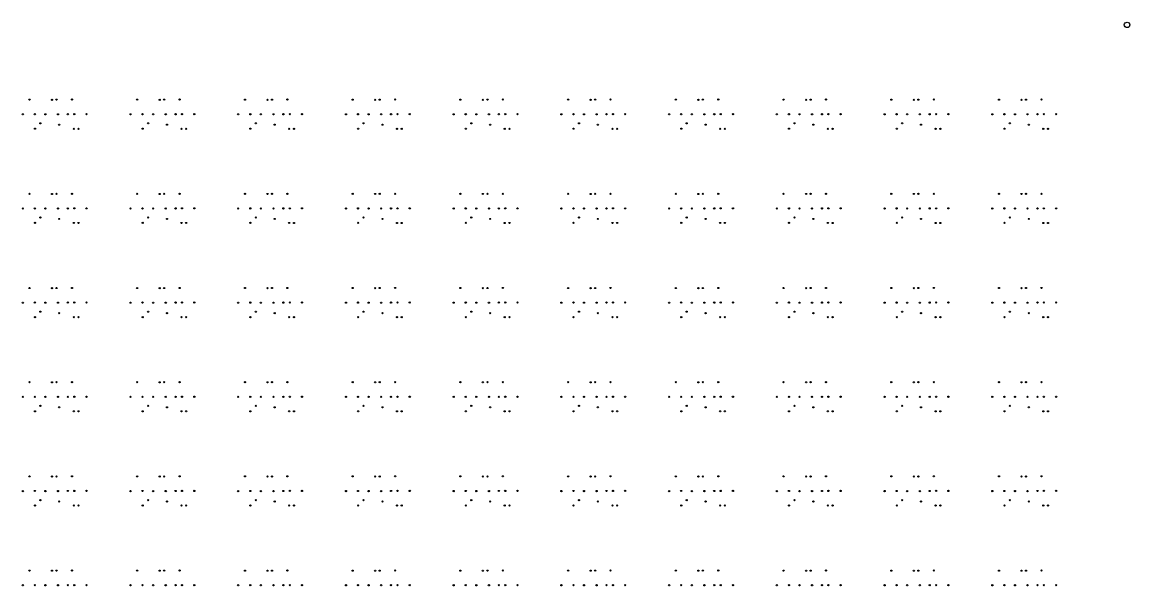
# Model space of a CAD drawing. Extents: x 50 to 173, y 50 to 173.
# Drawn here: x 112.4 to 172.6, y 141.9 to 172.6 of the extents above; entities that cross this region are included whole.
import ezdxf

# ---------------------------------------------------------------- set-up
doc = ezdxf.new("R2010")
doc.units = 0

msp = doc.modelspace()

# ---------------------------------------------------------------- linework, layer by layer
at = {"layer": '4H'}
msp.add_circle((172.4, 172.4), 0.15, dxfattribs=at)
at = {"layer": 'PET'}
for centre in [(112.76, 168.335), (113.983, 168.329), (114.228, 168.334), (115.066, 168.339), (118.613, 168.335), (119.836, 168.329), (120.081, 168.334), (120.919, 168.339), (124.467, 168.335), (125.69, 168.329), (125.935, 168.334), (126.773, 168.339), (130.321, 168.335), (131.544, 168.329), (131.789, 168.334), (132.627, 168.339), (136.174, 168.335), (137.397, 168.329), (137.642, 168.334), (138.48, 168.339), (142.028, 168.335), (143.251, 168.329), (143.496, 168.334), (144.334, 168.339), (147.882, 168.335), (149.105, 168.329), (149.35, 168.334), (150.188, 168.339), (153.735, 168.335), (154.958, 168.329), (155.203, 168.334), (156.041, 168.339), (159.589, 168.335), (160.812, 168.329), (161.057, 168.334), (161.895, 168.339), (165.443, 168.335), (166.666, 168.329), (166.911, 168.334), (167.749, 168.339), (112.394, 167.538), (113.049, 167.541), (113.624, 167.538), (114.309, 167.538), (114.846, 167.541), (115.195, 167.545), (115.86, 167.545), (118.247, 167.538), (118.903, 167.541), (119.478, 167.538), (120.162, 167.538), (120.699, 167.541), (121.049, 167.545), (121.714, 167.545), (124.101, 167.538), (124.757, 167.541), (125.331, 167.538), (126.016, 167.538), (126.553, 167.541), (126.902, 167.545), (127.567, 167.545), (129.955, 167.538), (130.61, 167.541), (131.185, 167.538), (131.87, 167.538), (132.407, 167.541), (132.756, 167.545), (133.421, 167.545), (135.808, 167.538), (136.464, 167.541), (137.039, 167.538), (137.723, 167.538), (138.26, 167.541), (138.61, 167.545), (139.275, 167.545), (141.662, 167.538), (142.318, 167.541), (142.892, 167.538), (143.577, 167.538), (144.114, 167.541), (144.463, 167.545), (145.128, 167.545), (147.516, 167.538), (148.171, 167.541), (148.746, 167.538), (149.431, 167.538), (149.968, 167.541), (150.317, 167.545), (150.982, 167.545), (153.369, 167.538), (154.025, 167.541), (154.6, 167.538), (155.284, 167.538), (155.821, 167.541), (156.171, 167.545), (156.836, 167.545), (159.223, 167.538), (159.879, 167.541), (160.453, 167.538), (161.138, 167.538), (161.675, 167.541), (162.024, 167.545), (162.689, 167.545), (165.077, 167.538), (165.732, 167.541), (166.307, 167.538), (166.992, 167.538), (167.529, 167.541), (167.878, 167.545), (168.543, 167.545), (113.055, 166.754), (113.35, 167.047), (114.376, 166.971), (115.166, 166.752), (115.424, 166.752), (118.909, 166.754), (119.204, 167.047), (120.23, 166.971), (121.02, 166.752), (121.277, 166.752), (124.763, 166.754), (125.057, 167.047), (126.084, 166.971), (126.873, 166.752), (127.131, 166.752), (130.616, 166.754), (130.911, 167.047), (131.937, 166.971), (132.727, 166.752), (132.985, 166.752), (136.47, 166.754), (136.765, 167.047), (137.791, 166.971), (138.581, 166.752), (138.838, 166.752), (142.324, 166.754), (142.618, 167.047), (143.645, 166.971), (144.434, 166.752), (144.692, 166.752), (148.177, 166.754), (148.472, 167.047), (149.498, 166.971), (150.288, 166.752), (150.546, 166.752), (154.031, 166.754), (154.326, 167.047), (155.352, 166.971), (156.142, 166.752), (156.399, 166.752), (159.885, 166.754), (160.179, 167.047), (161.206, 166.971), (161.995, 166.752), (162.253, 166.752), (165.738, 166.754), (166.033, 167.047), (167.059, 166.971), (167.849, 166.752), (168.106, 166.752), (112.76, 163.213), (113.983, 163.207), (114.228, 163.212), (115.066, 163.217), (118.613, 163.213), (119.836, 163.207), (120.081, 163.212), (120.919, 163.217), (124.467, 163.213), (125.69, 163.207), (125.935, 163.212), (126.773, 163.217), (130.321, 163.213), (131.544, 163.207), (131.789, 163.212), (132.627, 163.217), (136.174, 163.213), (137.397, 163.207), (137.642, 163.212), (138.48, 163.217), (142.028, 163.213), (143.251, 163.207), (143.496, 163.212), (144.334, 163.217), (147.882, 163.213), (149.105, 163.207), (149.35, 163.212), (150.188, 163.217), (153.735, 163.213), (154.958, 163.207), (155.203, 163.212), (156.041, 163.217), (159.589, 163.213), (160.812, 163.207), (161.057, 163.212), (161.895, 163.217), (165.443, 163.213), (166.666, 163.207), (166.911, 163.212), (167.749, 163.217), (112.394, 162.416), (113.049, 162.42), (113.35, 161.925), (113.624, 162.416), (114.309, 162.416), (114.846, 162.42), (115.195, 162.423), (115.86, 162.423), (118.247, 162.416), (118.903, 162.42), (119.204, 161.925), (119.478, 162.416), (120.162, 162.416), (120.699, 162.42), (121.049, 162.423), (121.714, 162.423), (124.101, 162.416), (124.757, 162.42), (125.057, 161.925), (125.331, 162.416), (126.016, 162.416), (126.553, 162.42), (126.902, 162.423), (127.567, 162.423), (129.955, 162.416), (130.61, 162.42), (130.911, 161.925), (131.185, 162.416), (131.87, 162.416), (132.407, 162.42), (132.756, 162.423), (133.421, 162.423), (135.808, 162.416), (136.464, 162.42), (136.765, 161.925), (137.039, 162.416), (137.723, 162.416), (138.26, 162.42), (138.61, 162.423), (139.275, 162.423), (141.662, 162.416), (142.318, 162.42), (142.618, 161.925), (142.892, 162.416), (143.577, 162.416), (144.114, 162.42), (144.463, 162.423), (145.128, 162.423), (147.516, 162.416), (148.171, 162.42), (148.472, 161.925), (148.746, 162.416), (149.431, 162.416), (149.968, 162.42), (150.317, 162.423), (150.982, 162.423), (153.369, 162.416), (154.025, 162.42), (154.326, 161.925), (154.6, 162.416), (155.284, 162.416), (155.821, 162.42), (156.171, 162.423), (156.836, 162.423), (159.223, 162.416), (159.879, 162.42), (160.179, 161.925), (160.453, 162.416), (161.138, 162.416), (161.675, 162.42), (162.024, 162.423), (162.689, 162.423), (165.077, 162.416), (165.732, 162.42), (166.033, 161.925), (166.307, 162.416), (166.992, 162.416), (167.529, 162.42), (167.878, 162.423), (168.543, 162.423), (113.055, 161.632), (114.376, 161.849), (115.166, 161.63), (115.424, 161.63), (118.909, 161.632), (120.23, 161.849), (121.02, 161.63), (121.277, 161.63), (124.763, 161.632), (126.084, 161.849), (126.873, 161.63), (127.131, 161.63), (130.616, 161.632), (131.937, 161.849), (132.727, 161.63), (132.985, 161.63), (136.47, 161.632), (137.791, 161.849), (138.581, 161.63), (138.838, 161.63), (142.324, 161.632), (143.645, 161.849), (144.434, 161.63), (144.692, 161.63), (148.177, 161.632), (149.498, 161.849), (150.288, 161.63), (150.546, 161.63), (154.031, 161.632), (155.352, 161.849), (156.142, 161.63), (156.399, 161.63), (159.885, 161.632), (161.206, 161.849), (161.995, 161.63), (162.253, 161.63), (165.738, 161.632), (167.059, 161.849), (167.849, 161.63), (168.106, 161.63), (112.76, 158.091), (113.983, 158.085), (114.228, 158.09), (115.066, 158.096), (118.613, 158.091), (119.836, 158.085), (120.081, 158.09), (120.919, 158.096), (124.467, 158.091), (125.69, 158.085), (125.935, 158.09), (126.773, 158.096), (130.321, 158.091), (131.544, 158.085), (131.789, 158.09), (132.627, 158.096), (136.174, 158.091), (137.397, 158.085), (137.642, 158.09), (138.48, 158.096), (142.028, 158.091), (143.251, 158.085), (143.496, 158.09), (144.334, 158.096), (147.882, 158.091), (149.105, 158.085), (149.35, 158.09), (150.188, 158.096), (153.735, 158.091), (154.958, 158.085), (155.203, 158.09), (156.041, 158.096), (159.589, 158.091), (160.812, 158.085), (161.057, 158.09), (161.895, 158.096), (165.443, 158.091), (166.666, 158.085), (166.911, 158.09), (167.749, 158.096), (112.394, 157.294), (113.049, 157.298), (113.624, 157.294), (114.309, 157.294), (114.846, 157.298), (115.195, 157.301), (115.86, 157.301), (118.247, 157.294), (118.903, 157.298), (119.478, 157.294), (120.162, 157.294), (120.699, 157.298), (121.049, 157.301), (121.714, 157.301), (124.101, 157.294), (124.757, 157.298), (125.331, 157.294), (126.016, 157.294), (126.553, 157.298), (126.902, 157.301), (127.567, 157.301), (129.955, 157.294), (130.61, 157.298), (131.185, 157.294), (131.87, 157.294), (132.407, 157.298), (132.756, 157.301), (133.421, 157.301), (135.808, 157.294), (136.464, 157.298), (137.039, 157.294), (137.723, 157.294), (138.26, 157.298), (138.61, 157.301), (139.275, 157.301), (141.662, 157.294), (142.318, 157.298), (142.892, 157.294), (143.577, 157.294), (144.114, 157.298), (144.463, 157.301), (145.128, 157.301), (147.516, 157.294), (148.171, 157.298), (148.746, 157.294), (149.431, 157.294), (149.968, 157.298), (150.317, 157.301), (150.982, 157.301), (153.369, 157.294), (154.025, 157.298), (154.6, 157.294), (155.284, 157.294), (155.821, 157.298), (156.171, 157.301), (156.836, 157.301), (159.223, 157.294), (159.879, 157.298), (160.453, 157.294), (161.138, 157.294), (161.675, 157.298), (162.024, 157.301), (162.689, 157.301), (165.077, 157.294), (165.732, 157.298), (166.307, 157.294), (166.992, 157.294), (167.529, 157.298), (167.878, 157.301), (168.543, 157.301), (113.055, 156.51), (113.35, 156.803), (114.376, 156.727), (115.166, 156.508), (115.424, 156.508), (118.909, 156.51), (119.204, 156.803), (120.23, 156.727), (121.02, 156.508), (121.277, 156.508), (124.763, 156.51), (125.057, 156.803), (126.084, 156.727), (126.873, 156.508), (127.131, 156.508), (130.616, 156.51), (130.911, 156.803), (131.937, 156.727), (132.727, 156.508), (132.985, 156.508), (136.47, 156.51), (136.765, 156.803), (137.791, 156.727), (138.581, 156.508), (138.838, 156.508), (142.324, 156.51), (142.618, 156.803), (143.645, 156.727), (144.434, 156.508), (144.692, 156.508), (148.177, 156.51), (148.472, 156.803), (149.498, 156.727), (150.288, 156.508), (150.546, 156.508), (154.031, 156.51), (154.326, 156.803), (155.352, 156.727), (156.142, 156.508), (156.399, 156.508), (159.885, 156.51), (160.179, 156.803), (161.206, 156.727), (161.995, 156.508), (162.253, 156.508), (165.738, 156.51), (166.033, 156.803), (167.059, 156.727), (167.849, 156.508), (168.106, 156.508), (112.76, 152.969), (113.983, 152.963), (114.228, 152.968), (115.066, 152.974), (118.613, 152.969), (119.836, 152.963), (120.081, 152.968), (120.919, 152.974), (124.467, 152.969), (125.69, 152.963), (125.935, 152.968), (126.773, 152.974), (130.321, 152.969), (131.544, 152.963), (131.789, 152.968), (132.627, 152.974), (136.174, 152.969), (137.397, 152.963), (137.642, 152.968), (138.48, 152.974), (142.028, 152.969), (143.251, 152.963), (143.496, 152.968), (144.334, 152.974), (147.882, 152.969), (149.105, 152.963), (149.35, 152.968), (150.188, 152.974), (153.735, 152.969), (154.958, 152.963), (155.203, 152.968), (156.041, 152.974), (159.589, 152.969), (160.812, 152.963), (161.057, 152.968), (161.895, 152.974), (165.443, 152.969), (166.666, 152.963), (166.911, 152.968), (167.749, 152.974), (112.394, 152.172), (113.049, 152.176), (113.35, 151.681), (113.624, 152.172), (114.309, 152.172), (114.846, 152.176), (115.195, 152.18), (115.86, 152.18), (118.247, 152.172), (118.903, 152.176), (119.204, 151.681), (119.478, 152.172), (120.162, 152.172), (120.699, 152.176), (121.049, 152.18), (121.714, 152.18), (124.101, 152.172), (124.757, 152.176), (125.057, 151.681), (125.331, 152.172), (126.016, 152.172), (126.553, 152.176), (126.902, 152.18), (127.567, 152.18), (129.955, 152.172), (130.61, 152.176), (130.911, 151.681), (131.185, 152.172), (131.87, 152.172), (132.407, 152.176), (132.756, 152.18), (133.421, 152.18), (135.808, 152.172), (136.464, 152.176), (136.765, 151.681), (137.039, 152.172), (137.723, 152.172), (138.26, 152.176), (138.61, 152.18), (139.275, 152.18), (141.662, 152.172), (142.318, 152.176), (142.618, 151.681), (142.892, 152.172), (143.577, 152.172), (144.114, 152.176), (144.463, 152.18), (145.128, 152.18), (147.516, 152.172), (148.171, 152.176), (148.472, 151.681), (148.746, 152.172), (149.431, 152.172), (149.968, 152.176), (150.317, 152.18), (150.982, 152.18), (153.369, 152.172), (154.025, 152.176), (154.326, 151.681), (154.6, 152.172), (155.284, 152.172), (155.821, 152.176), (156.171, 152.18), (156.836, 152.18), (159.223, 152.172), (159.879, 152.176), (160.179, 151.681), (160.453, 152.172), (161.138, 152.172), (161.675, 152.176), (162.024, 152.18), (162.689, 152.18), (165.077, 152.172), (165.732, 152.176), (166.033, 151.681), (166.307, 152.172), (166.992, 152.172), (167.529, 152.176), (167.878, 152.18), (168.543, 152.18), (113.055, 151.388), (114.376, 151.605), (115.166, 151.386), (115.424, 151.386), (118.909, 151.388), (120.23, 151.605), (121.02, 151.386), (121.277, 151.386), (124.763, 151.388), (126.084, 151.605), (126.873, 151.386), (127.131, 151.386), (130.616, 151.388), (131.937, 151.605), (132.727, 151.386), (132.985, 151.386), (136.47, 151.388), (137.791, 151.605), (138.581, 151.386), (138.838, 151.386), (142.324, 151.388), (143.645, 151.605), (144.434, 151.386), (144.692, 151.386), (148.177, 151.388), (149.498, 151.605), (150.288, 151.386), (150.546, 151.386), (154.031, 151.388), (155.352, 151.605), (156.142, 151.386), (156.399, 151.386), (159.885, 151.388), (161.206, 151.605), (161.995, 151.386), (162.253, 151.386), (165.738, 151.388), (167.059, 151.605), (167.849, 151.386), (168.106, 151.386), (112.76, 147.847), (113.983, 147.841), (114.228, 147.846), (115.066, 147.852), (118.613, 147.847), (119.836, 147.841), (120.081, 147.846), (120.919, 147.852), (124.467, 147.847), (125.69, 147.841), (125.935, 147.846), (126.773, 147.852), (130.321, 147.847), (131.544, 147.841), (131.789, 147.846), (132.627, 147.852), (136.174, 147.847), (137.397, 147.841), (137.642, 147.846), (138.48, 147.852), (142.028, 147.847), (143.251, 147.841), (143.496, 147.846), (144.334, 147.852), (147.882, 147.847), (149.105, 147.841), (149.35, 147.846), (150.188, 147.852), (153.735, 147.847), (154.958, 147.841), (155.203, 147.846), (156.041, 147.852), (159.589, 147.847), (160.812, 147.841), (161.057, 147.846), (161.895, 147.852), (165.443, 147.847), (166.666, 147.841), (166.911, 147.846), (167.749, 147.852), (112.394, 147.05), (113.049, 147.054), (113.624, 147.05), (114.309, 147.05), (114.846, 147.054), (115.195, 147.058), (115.86, 147.058), (118.247, 147.05), (118.903, 147.054), (119.478, 147.05), (120.162, 147.05), (120.699, 147.054), (121.049, 147.058), (121.714, 147.058), (124.101, 147.05), (124.757, 147.054), (125.331, 147.05), (126.016, 147.05), (126.553, 147.054), (126.902, 147.058), (127.567, 147.058), (129.955, 147.05), (130.61, 147.054), (131.185, 147.05), (131.87, 147.05), (132.407, 147.054), (132.756, 147.058), (133.421, 147.058), (135.808, 147.05), (136.464, 147.054), (137.039, 147.05), (137.723, 147.05), (138.26, 147.054), (138.61, 147.058), (139.275, 147.058), (141.662, 147.05), (142.318, 147.054), (142.892, 147.05), (143.577, 147.05), (144.114, 147.054), (144.463, 147.058), (145.128, 147.058), (147.516, 147.05), (148.171, 147.054), (148.746, 147.05), (149.431, 147.05), (149.968, 147.054), (150.317, 147.058), (150.982, 147.058), (153.369, 147.05), (154.025, 147.054), (154.6, 147.05), (155.284, 147.05), (155.821, 147.054), (156.171, 147.058), (156.836, 147.058), (159.223, 147.05), (159.879, 147.054), (160.453, 147.05), (161.138, 147.05), (161.675, 147.054), (162.024, 147.058), (162.689, 147.058), (165.077, 147.05), (165.732, 147.054), (166.307, 147.05), (166.992, 147.05), (167.529, 147.054), (167.878, 147.058), (168.543, 147.058), (113.055, 146.266), (113.35, 146.559), (114.376, 146.483), (115.166, 146.264), (115.424, 146.264), (118.909, 146.266), (119.204, 146.559), (120.23, 146.483), (121.02, 146.264), (121.277, 146.264), (124.763, 146.266), (125.057, 146.559), (126.084, 146.483), (126.873, 146.264), (127.131, 146.264), (130.616, 146.266), (130.911, 146.559), (131.937, 146.483), (132.727, 146.264), (132.985, 146.264), (136.47, 146.266), (136.765, 146.559), (137.791, 146.483), (138.581, 146.264), (138.838, 146.264), (142.324, 146.266), (142.618, 146.559), (143.645, 146.483), (144.434, 146.264), (144.692, 146.264), (148.177, 146.266), (148.472, 146.559), (149.498, 146.483), (150.288, 146.264), (150.546, 146.264), (154.031, 146.266), (154.326, 146.559), (155.352, 146.483), (156.142, 146.264), (156.399, 146.264), (159.885, 146.266), (160.179, 146.559), (161.206, 146.483), (161.995, 146.264), (162.253, 146.264), (165.738, 146.266), (166.033, 146.559), (167.059, 146.483), (167.849, 146.264), (168.106, 146.264), (112.76, 142.725), (113.983, 142.719), (114.228, 142.724), (115.066, 142.73), (118.613, 142.725), (119.836, 142.719), (120.081, 142.724), (120.919, 142.73), (124.467, 142.725), (125.69, 142.719), (125.935, 142.724), (126.773, 142.73), (130.321, 142.725), (131.544, 142.719), (131.789, 142.724), (132.627, 142.73), (136.174, 142.725), (137.397, 142.719), (137.642, 142.724), (138.48, 142.73), (142.028, 142.725), (143.251, 142.719), (143.496, 142.724), (144.334, 142.73), (147.882, 142.725), (149.105, 142.719), (149.35, 142.724), (150.188, 142.73), (153.735, 142.725), (154.958, 142.719), (155.203, 142.724), (156.041, 142.73), (159.589, 142.725), (160.812, 142.719), (161.057, 142.724), (161.895, 142.73), (165.443, 142.725), (166.666, 142.719), (166.911, 142.724), (167.749, 142.73), (112.394, 141.928), (113.049, 141.932), (113.624, 141.928), (114.309, 141.928), (114.846, 141.932), (115.195, 141.936), (115.86, 141.936), (118.247, 141.928), (118.903, 141.932), (119.478, 141.928), (120.162, 141.928), (120.699, 141.932), (121.049, 141.936), (121.714, 141.936), (124.101, 141.928), (124.757, 141.932), (125.331, 141.928), (126.016, 141.928), (126.553, 141.932), (126.902, 141.936), (127.567, 141.936), (129.955, 141.928), (130.61, 141.932), (131.185, 141.928), (131.87, 141.928), (132.407, 141.932), (132.756, 141.936), (133.421, 141.936), (135.808, 141.928), (136.464, 141.932), (137.039, 141.928), (137.723, 141.928), (138.26, 141.932), (138.61, 141.936), (139.275, 141.936), (141.662, 141.928), (142.318, 141.932), (142.892, 141.928), (143.577, 141.928), (144.114, 141.932), (144.463, 141.936), (145.128, 141.936), (147.516, 141.928), (148.171, 141.932), (148.746, 141.928), (149.431, 141.928), (149.968, 141.932), (150.317, 141.936), (150.982, 141.936), (153.369, 141.928), (154.025, 141.932), (154.6, 141.928), (155.284, 141.928), (155.821, 141.932), (156.171, 141.936), (156.836, 141.936), (159.223, 141.928), (159.879, 141.932), (160.453, 141.928), (161.138, 141.928), (161.675, 141.932), (162.024, 141.936), (162.689, 141.936), (165.077, 141.928), (165.732, 141.932), (166.307, 141.928), (166.992, 141.928), (167.529, 141.932), (167.878, 141.936), (168.543, 141.936)]:
    msp.add_circle(centre, 0.005, dxfattribs=at)
at = {"layer": 'V7'}
for centre, radius in [((112.76, 168.335), 0.0317), ((113.983, 168.329), 0.0317), ((114.228, 168.334), 0.0317), ((115.066, 168.339), 0.0317), ((118.613, 168.335), 0.0317), ((119.836, 168.329), 0.0317), ((120.081, 168.334), 0.0317), ((120.919, 168.339), 0.0317), ((124.467, 168.335), 0.0317), ((125.69, 168.329), 0.0317), ((125.935, 168.334), 0.0317), ((126.773, 168.339), 0.0317), ((130.321, 168.335), 0.0317), ((131.544, 168.329), 0.0317), ((131.789, 168.334), 0.0317), ((132.627, 168.339), 0.0317), ((136.174, 168.335), 0.0317), ((137.397, 168.329), 0.0317), ((137.642, 168.334), 0.0317), ((138.48, 168.339), 0.0317), ((142.028, 168.335), 0.0317), ((143.251, 168.329), 0.0317), ((143.496, 168.334), 0.0317), ((144.334, 168.339), 0.0317), ((147.882, 168.335), 0.0317), ((149.105, 168.329), 0.0317), ((149.35, 168.334), 0.0317), ((150.188, 168.339), 0.0317), ((153.735, 168.335), 0.0317), ((154.958, 168.329), 0.0317), ((155.203, 168.334), 0.0317), ((156.041, 168.339), 0.0317), ((159.589, 168.335), 0.0317), ((160.812, 168.329), 0.0317), ((161.057, 168.334), 0.0317), ((161.895, 168.339), 0.0317), ((165.443, 168.335), 0.0317), ((166.666, 168.329), 0.0317), ((166.911, 168.334), 0.0317), ((167.749, 168.339), 0.0317), ((112.394, 167.538), 0.0333), ((113.049, 167.541), 0.0333), ((113.624, 167.538), 0.0333), ((114.309, 167.538), 0.0333), ((114.846, 167.541), 0.0333), ((115.195, 167.545), 0.0333), ((115.86, 167.545), 0.0333), ((118.247, 167.538), 0.0333), ((118.903, 167.541), 0.0333), ((119.478, 167.538), 0.0333), ((120.162, 167.538), 0.0333), ((120.699, 167.541), 0.0333), ((121.049, 167.545), 0.0333), ((121.714, 167.545), 0.0333), ((124.101, 167.538), 0.0333), ((124.757, 167.541), 0.0333), ((125.331, 167.538), 0.0333), ((126.016, 167.538), 0.0333), ((126.553, 167.541), 0.0333), ((126.902, 167.545), 0.0333), ((127.567, 167.545), 0.0333), ((129.955, 167.538), 0.0333), ((130.61, 167.541), 0.0333), ((131.185, 167.538), 0.0333), ((131.87, 167.538), 0.0333), ((132.407, 167.541), 0.0333), ((132.756, 167.545), 0.0333), ((133.421, 167.545), 0.0333), ((135.808, 167.538), 0.0333), ((136.464, 167.541), 0.0333), ((137.039, 167.538), 0.0333), ((137.723, 167.538), 0.0333), ((138.26, 167.541), 0.0333), ((138.61, 167.545), 0.0333), ((139.275, 167.545), 0.0333), ((141.662, 167.538), 0.0333), ((142.318, 167.541), 0.0333), ((142.892, 167.538), 0.0333), ((143.577, 167.538), 0.0333), ((144.114, 167.541), 0.0333), ((144.463, 167.545), 0.0333), ((145.128, 167.545), 0.0333), ((147.516, 167.538), 0.0333), ((148.171, 167.541), 0.0333), ((148.746, 167.538), 0.0333), ((149.431, 167.538), 0.0333), ((149.968, 167.541), 0.0333), ((150.317, 167.545), 0.0333), ((150.982, 167.545), 0.0333), ((153.369, 167.538), 0.0333), ((154.025, 167.541), 0.0333), ((154.6, 167.538), 0.0333), ((155.284, 167.538), 0.0333), ((155.821, 167.541), 0.0333), ((156.171, 167.545), 0.0333), ((156.836, 167.545), 0.0333), ((159.223, 167.538), 0.0333), ((159.879, 167.541), 0.0333), ((160.453, 167.538), 0.0333), ((161.138, 167.538), 0.0333), ((161.675, 167.541), 0.0333), ((162.024, 167.545), 0.0333), ((162.689, 167.545), 0.0333), ((165.077, 167.538), 0.0333), ((165.732, 167.541), 0.0333), ((166.307, 167.538), 0.0333), ((166.992, 167.538), 0.0333), ((167.529, 167.541), 0.0333), ((167.878, 167.545), 0.0333), ((168.543, 167.545), 0.0333), ((113.055, 166.754), 0.0317), ((113.35, 167.047), 0.0317), ((114.376, 166.971), 0.0317), ((115.166, 166.752), 0.0317), ((115.424, 166.752), 0.0317), ((118.909, 166.754), 0.0317), ((119.204, 167.047), 0.0317), ((120.23, 166.971), 0.0317), ((121.02, 166.752), 0.0317), ((121.277, 166.752), 0.0317), ((124.763, 166.754), 0.0317), ((125.057, 167.047), 0.0317), ((126.084, 166.971), 0.0317), ((126.873, 166.752), 0.0317), ((127.131, 166.752), 0.0317), ((130.616, 166.754), 0.0317), ((130.911, 167.047), 0.0317), ((131.937, 166.971), 0.0317), ((132.727, 166.752), 0.0317), ((132.985, 166.752), 0.0317), ((136.47, 166.754), 0.0317), ((136.765, 167.047), 0.0317), ((137.791, 166.971), 0.0317), ((138.581, 166.752), 0.0317), ((138.838, 166.752), 0.0317), ((142.324, 166.754), 0.0317), ((142.618, 167.047), 0.0317), ((143.645, 166.971), 0.0317), ((144.434, 166.752), 0.0317), ((144.692, 166.752), 0.0317), ((148.177, 166.754), 0.0317), ((148.472, 167.047), 0.0317), ((149.498, 166.971), 0.0317), ((150.288, 166.752), 0.0317), ((150.546, 166.752), 0.0317), ((154.031, 166.754), 0.0317), ((154.326, 167.047), 0.0317), ((155.352, 166.971), 0.0317), ((156.142, 166.752), 0.0317), ((156.399, 166.752), 0.0317), ((159.885, 166.754), 0.0317), ((160.179, 167.047), 0.0317), ((161.206, 166.971), 0.0317), ((161.995, 166.752), 0.0317), ((162.253, 166.752), 0.0317), ((165.738, 166.754), 0.0317), ((166.033, 167.047), 0.0317), ((167.059, 166.971), 0.0317), ((167.849, 166.752), 0.0317), ((168.106, 166.752), 0.0317), ((112.76, 163.213), 0.0317), ((113.983, 163.207), 0.0317), ((114.228, 163.212), 0.0317), ((115.066, 163.217), 0.0317), ((118.613, 163.213), 0.0317), ((119.836, 163.207), 0.0317), ((120.081, 163.212), 0.0317), ((120.919, 163.217), 0.0317), ((124.467, 163.213), 0.0317), ((125.69, 163.207), 0.0317), ((125.935, 163.212), 0.0317), ((126.773, 163.217), 0.0317), ((130.321, 163.213), 0.0317), ((131.544, 163.207), 0.0317), ((131.789, 163.212), 0.0317), ((132.627, 163.217), 0.0317), ((136.174, 163.213), 0.0317), ((137.397, 163.207), 0.0317), ((137.642, 163.212), 0.0317), ((138.48, 163.217), 0.0317), ((142.028, 163.213), 0.0317), ((143.251, 163.207), 0.0317), ((143.496, 163.212), 0.0317), ((144.334, 163.217), 0.0317), ((147.882, 163.213), 0.0317), ((149.105, 163.207), 0.0317), ((149.35, 163.212), 0.0317), ((150.188, 163.217), 0.0317), ((153.735, 163.213), 0.0317), ((154.958, 163.207), 0.0317), ((155.203, 163.212), 0.0317), ((156.041, 163.217), 0.0317), ((159.589, 163.213), 0.0317), ((160.812, 163.207), 0.0317), ((161.057, 163.212), 0.0317), ((161.895, 163.217), 0.0317), ((165.443, 163.213), 0.0317), ((166.666, 163.207), 0.0317), ((166.911, 163.212), 0.0317), ((167.749, 163.217), 0.0317), ((112.394, 162.416), 0.0333), ((113.049, 162.42), 0.0333), ((113.35, 161.925), 0.0317), ((113.624, 162.416), 0.0333), ((114.309, 162.416), 0.0333), ((114.846, 162.42), 0.0333), ((115.195, 162.423), 0.0333), ((115.86, 162.423), 0.0333), ((118.247, 162.416), 0.0333), ((118.903, 162.42), 0.0333), ((119.204, 161.925), 0.0317), ((119.478, 162.416), 0.0333), ((120.162, 162.416), 0.0333), ((120.699, 162.42), 0.0333), ((121.049, 162.423), 0.0333), ((121.714, 162.423), 0.0333), ((124.101, 162.416), 0.0333), ((124.757, 162.42), 0.0333), ((125.057, 161.925), 0.0317), ((125.331, 162.416), 0.0333), ((126.016, 162.416), 0.0333), ((126.553, 162.42), 0.0333), ((126.902, 162.423), 0.0333), ((127.567, 162.423), 0.0333), ((129.955, 162.416), 0.0333), ((130.61, 162.42), 0.0333), ((130.911, 161.925), 0.0317), ((131.185, 162.416), 0.0333), ((131.87, 162.416), 0.0333), ((132.407, 162.42), 0.0333), ((132.756, 162.423), 0.0333), ((133.421, 162.423), 0.0333), ((135.808, 162.416), 0.0333), ((136.464, 162.42), 0.0333), ((136.765, 161.925), 0.0317), ((137.039, 162.416), 0.0333), ((137.723, 162.416), 0.0333), ((138.26, 162.42), 0.0333), ((138.61, 162.423), 0.0333), ((139.275, 162.423), 0.0333), ((141.662, 162.416), 0.0333), ((142.318, 162.42), 0.0333), ((142.618, 161.925), 0.0317), ((142.892, 162.416), 0.0333), ((143.577, 162.416), 0.0333), ((144.114, 162.42), 0.0333), ((144.463, 162.423), 0.0333), ((145.128, 162.423), 0.0333), ((147.516, 162.416), 0.0333), ((148.171, 162.42), 0.0333), ((148.472, 161.925), 0.0317), ((148.746, 162.416), 0.0333), ((149.431, 162.416), 0.0333), ((149.968, 162.42), 0.0333), ((150.317, 162.423), 0.0333), ((150.982, 162.423), 0.0333), ((153.369, 162.416), 0.0333), ((154.025, 162.42), 0.0333), ((154.326, 161.925), 0.0317), ((154.6, 162.416), 0.0333), ((155.284, 162.416), 0.0333), ((155.821, 162.42), 0.0333), ((156.171, 162.423), 0.0333), ((156.836, 162.423), 0.0333), ((159.223, 162.416), 0.0333), ((159.879, 162.42), 0.0333), ((160.179, 161.925), 0.0317), ((160.453, 162.416), 0.0333), ((161.138, 162.416), 0.0333), ((161.675, 162.42), 0.0333), ((162.024, 162.423), 0.0333), ((162.689, 162.423), 0.0333), ((165.077, 162.416), 0.0333), ((165.732, 162.42), 0.0333), ((166.033, 161.925), 0.0317), ((166.307, 162.416), 0.0333), ((166.992, 162.416), 0.0333), ((167.529, 162.42), 0.0333), ((167.878, 162.423), 0.0333), ((168.543, 162.423), 0.0333), ((113.055, 161.632), 0.0317), ((114.376, 161.849), 0.0317), ((115.166, 161.63), 0.0317), ((115.424, 161.63), 0.0317), ((118.909, 161.632), 0.0317), ((120.23, 161.849), 0.0317), ((121.02, 161.63), 0.0317), ((121.277, 161.63), 0.0317), ((124.763, 161.632), 0.0317), ((126.084, 161.849), 0.0317), ((126.873, 161.63), 0.0317), ((127.131, 161.63), 0.0317), ((130.616, 161.632), 0.0317), ((131.937, 161.849), 0.0317), ((132.727, 161.63), 0.0317), ((132.985, 161.63), 0.0317), ((136.47, 161.632), 0.0317), ((137.791, 161.849), 0.0317), ((138.581, 161.63), 0.0317), ((138.838, 161.63), 0.0317), ((142.324, 161.632), 0.0317), ((143.645, 161.849), 0.0317), ((144.434, 161.63), 0.0317), ((144.692, 161.63), 0.0317), ((148.177, 161.632), 0.0317), ((149.498, 161.849), 0.0317), ((150.288, 161.63), 0.0317), ((150.546, 161.63), 0.0317), ((154.031, 161.632), 0.0317), ((155.352, 161.849), 0.0317), ((156.142, 161.63), 0.0317), ((156.399, 161.63), 0.0317), ((159.885, 161.632), 0.0317), ((161.206, 161.849), 0.0317), ((161.995, 161.63), 0.0317), ((162.253, 161.63), 0.0317), ((165.738, 161.632), 0.0317), ((167.059, 161.849), 0.0317), ((167.849, 161.63), 0.0317), ((168.106, 161.63), 0.0317), ((112.76, 158.091), 0.0317), ((113.983, 158.085), 0.0317), ((114.228, 158.09), 0.0317), ((115.066, 158.096), 0.0317), ((118.613, 158.091), 0.0317), ((119.836, 158.085), 0.0317), ((120.081, 158.09), 0.0317), ((120.919, 158.096), 0.0317), ((124.467, 158.091), 0.0317), ((125.69, 158.085), 0.0317), ((125.935, 158.09), 0.0317), ((126.773, 158.096), 0.0317), ((130.321, 158.091), 0.0317), ((131.544, 158.085), 0.0317), ((131.789, 158.09), 0.0317), ((132.627, 158.096), 0.0317), ((136.174, 158.091), 0.0317), ((137.397, 158.085), 0.0317), ((137.642, 158.09), 0.0317), ((138.48, 158.096), 0.0317), ((142.028, 158.091), 0.0317), ((143.251, 158.085), 0.0317), ((143.496, 158.09), 0.0317), ((144.334, 158.096), 0.0317), ((147.882, 158.091), 0.0317), ((149.105, 158.085), 0.0317), ((149.35, 158.09), 0.0317), ((150.188, 158.096), 0.0317), ((153.735, 158.091), 0.0317), ((154.958, 158.085), 0.0317), ((155.203, 158.09), 0.0317), ((156.041, 158.096), 0.0317), ((159.589, 158.091), 0.0317), ((160.812, 158.085), 0.0317), ((161.057, 158.09), 0.0317), ((161.895, 158.096), 0.0317), ((165.443, 158.091), 0.0317), ((166.666, 158.085), 0.0317), ((166.911, 158.09), 0.0317), ((167.749, 158.096), 0.0317), ((112.394, 157.294), 0.0333), ((113.049, 157.298), 0.0333), ((113.624, 157.294), 0.0333), ((114.309, 157.294), 0.0333), ((114.846, 157.298), 0.0333), ((115.195, 157.301), 0.0333), ((115.86, 157.301), 0.0333), ((118.247, 157.294), 0.0333), ((118.903, 157.298), 0.0333), ((119.478, 157.294), 0.0333), ((120.162, 157.294), 0.0333), ((120.699, 157.298), 0.0333), ((121.049, 157.301), 0.0333), ((121.714, 157.301), 0.0333), ((124.101, 157.294), 0.0333), ((124.757, 157.298), 0.0333), ((125.331, 157.294), 0.0333), ((126.016, 157.294), 0.0333), ((126.553, 157.298), 0.0333), ((126.902, 157.301), 0.0333), ((127.567, 157.301), 0.0333), ((129.955, 157.294), 0.0333), ((130.61, 157.298), 0.0333), ((131.185, 157.294), 0.0333), ((131.87, 157.294), 0.0333), ((132.407, 157.298), 0.0333), ((132.756, 157.301), 0.0333), ((133.421, 157.301), 0.0333), ((135.808, 157.294), 0.0333), ((136.464, 157.298), 0.0333), ((137.039, 157.294), 0.0333), ((137.723, 157.294), 0.0333), ((138.26, 157.298), 0.0333), ((138.61, 157.301), 0.0333), ((139.275, 157.301), 0.0333), ((141.662, 157.294), 0.0333), ((142.318, 157.298), 0.0333), ((142.892, 157.294), 0.0333), ((143.577, 157.294), 0.0333), ((144.114, 157.298), 0.0333), ((144.463, 157.301), 0.0333), ((145.128, 157.301), 0.0333), ((147.516, 157.294), 0.0333), ((148.171, 157.298), 0.0333), ((148.746, 157.294), 0.0333), ((149.431, 157.294), 0.0333), ((149.968, 157.298), 0.0333), ((150.317, 157.301), 0.0333), ((150.982, 157.301), 0.0333), ((153.369, 157.294), 0.0333), ((154.025, 157.298), 0.0333), ((154.6, 157.294), 0.0333), ((155.284, 157.294), 0.0333), ((155.821, 157.298), 0.0333), ((156.171, 157.301), 0.0333), ((156.836, 157.301), 0.0333), ((159.223, 157.294), 0.0333), ((159.879, 157.298), 0.0333), ((160.453, 157.294), 0.0333), ((161.138, 157.294), 0.0333), ((161.675, 157.298), 0.0333), ((162.024, 157.301), 0.0333), ((162.689, 157.301), 0.0333), ((165.077, 157.294), 0.0333), ((165.732, 157.298), 0.0333), ((166.307, 157.294), 0.0333), ((166.992, 157.294), 0.0333), ((167.529, 157.298), 0.0333), ((167.878, 157.301), 0.0333), ((168.543, 157.301), 0.0333), ((113.055, 156.51), 0.0317), ((113.35, 156.803), 0.0317), ((114.376, 156.727), 0.0317), ((115.166, 156.508), 0.0317), ((115.424, 156.508), 0.0317), ((118.909, 156.51), 0.0317), ((119.204, 156.803), 0.0317), ((120.23, 156.727), 0.0317), ((121.02, 156.508), 0.0317), ((121.277, 156.508), 0.0317), ((124.763, 156.51), 0.0317), ((125.057, 156.803), 0.0317), ((126.084, 156.727), 0.0317), ((126.873, 156.508), 0.0317), ((127.131, 156.508), 0.0317), ((130.616, 156.51), 0.0317), ((130.911, 156.803), 0.0317), ((131.937, 156.727), 0.0317), ((132.727, 156.508), 0.0317), ((132.985, 156.508), 0.0317), ((136.47, 156.51), 0.0317), ((136.765, 156.803), 0.0317), ((137.791, 156.727), 0.0317), ((138.581, 156.508), 0.0317), ((138.838, 156.508), 0.0317), ((142.324, 156.51), 0.0317), ((142.618, 156.803), 0.0317), ((143.645, 156.727), 0.0317), ((144.434, 156.508), 0.0317), ((144.692, 156.508), 0.0317), ((148.177, 156.51), 0.0317), ((148.472, 156.803), 0.0317), ((149.498, 156.727), 0.0317), ((150.288, 156.508), 0.0317), ((150.546, 156.508), 0.0317), ((154.031, 156.51), 0.0317), ((154.326, 156.803), 0.0317), ((155.352, 156.727), 0.0317), ((156.142, 156.508), 0.0317), ((156.399, 156.508), 0.0317), ((159.885, 156.51), 0.0317), ((160.179, 156.803), 0.0317), ((161.206, 156.727), 0.0317), ((161.995, 156.508), 0.0317), ((162.253, 156.508), 0.0317), ((165.738, 156.51), 0.0317), ((166.033, 156.803), 0.0317), ((167.059, 156.727), 0.0317), ((167.849, 156.508), 0.0317), ((168.106, 156.508), 0.0317), ((112.76, 152.969), 0.0317), ((113.983, 152.963), 0.0317), ((114.228, 152.968), 0.0317), ((115.066, 152.974), 0.0317), ((118.613, 152.969), 0.0317), ((119.836, 152.963), 0.0317), ((120.081, 152.968), 0.0317), ((120.919, 152.974), 0.0317), ((124.467, 152.969), 0.0317), ((125.69, 152.963), 0.0317), ((125.935, 152.968), 0.0317), ((126.773, 152.974), 0.0317), ((130.321, 152.969), 0.0317), ((131.544, 152.963), 0.0317), ((131.789, 152.968), 0.0317), ((132.627, 152.974), 0.0317), ((136.174, 152.969), 0.0317), ((137.397, 152.963), 0.0317), ((137.642, 152.968), 0.0317), ((138.48, 152.974), 0.0317), ((142.028, 152.969), 0.0317), ((143.251, 152.963), 0.0317), ((143.496, 152.968), 0.0317), ((144.334, 152.974), 0.0317), ((147.882, 152.969), 0.0317), ((149.105, 152.963), 0.0317), ((149.35, 152.968), 0.0317), ((150.188, 152.974), 0.0317), ((153.735, 152.969), 0.0317), ((154.958, 152.963), 0.0317), ((155.203, 152.968), 0.0317), ((156.041, 152.974), 0.0317), ((159.589, 152.969), 0.0317), ((160.812, 152.963), 0.0317), ((161.057, 152.968), 0.0317), ((161.895, 152.974), 0.0317), ((165.443, 152.969), 0.0317), ((166.666, 152.963), 0.0317), ((166.911, 152.968), 0.0317), ((167.749, 152.974), 0.0317), ((112.394, 152.172), 0.0333), ((113.049, 152.176), 0.0333), ((113.35, 151.681), 0.0317), ((113.624, 152.172), 0.0333), ((114.309, 152.172), 0.0333), ((114.846, 152.176), 0.0333), ((115.195, 152.18), 0.0333), ((115.86, 152.18), 0.0333), ((118.247, 152.172), 0.0333), ((118.903, 152.176), 0.0333), ((119.204, 151.681), 0.0317), ((119.478, 152.172), 0.0333), ((120.162, 152.172), 0.0333), ((120.699, 152.176), 0.0333), ((121.049, 152.18), 0.0333), ((121.714, 152.18), 0.0333), ((124.101, 152.172), 0.0333), ((124.757, 152.176), 0.0333), ((125.057, 151.681), 0.0317), ((125.331, 152.172), 0.0333), ((126.016, 152.172), 0.0333), ((126.553, 152.176), 0.0333), ((126.902, 152.18), 0.0333), ((127.567, 152.18), 0.0333), ((129.955, 152.172), 0.0333), ((130.61, 152.176), 0.0333), ((130.911, 151.681), 0.0317), ((131.185, 152.172), 0.0333), ((131.87, 152.172), 0.0333), ((132.407, 152.176), 0.0333), ((132.756, 152.18), 0.0333), ((133.421, 152.18), 0.0333), ((135.808, 152.172), 0.0333), ((136.464, 152.176), 0.0333), ((136.765, 151.681), 0.0317), ((137.039, 152.172), 0.0333), ((137.723, 152.172), 0.0333), ((138.26, 152.176), 0.0333), ((138.61, 152.18), 0.0333), ((139.275, 152.18), 0.0333), ((141.662, 152.172), 0.0333), ((142.318, 152.176), 0.0333), ((142.618, 151.681), 0.0317), ((142.892, 152.172), 0.0333), ((143.577, 152.172), 0.0333), ((144.114, 152.176), 0.0333), ((144.463, 152.18), 0.0333), ((145.128, 152.18), 0.0333), ((147.516, 152.172), 0.0333), ((148.171, 152.176), 0.0333), ((148.472, 151.681), 0.0317), ((148.746, 152.172), 0.0333), ((149.431, 152.172), 0.0333), ((149.968, 152.176), 0.0333), ((150.317, 152.18), 0.0333), ((150.982, 152.18), 0.0333), ((153.369, 152.172), 0.0333), ((154.025, 152.176), 0.0333), ((154.326, 151.681), 0.0317), ((154.6, 152.172), 0.0333), ((155.284, 152.172), 0.0333), ((155.821, 152.176), 0.0333), ((156.171, 152.18), 0.0333), ((156.836, 152.18), 0.0333), ((159.223, 152.172), 0.0333), ((159.879, 152.176), 0.0333), ((160.179, 151.681), 0.0317), ((160.453, 152.172), 0.0333), ((161.138, 152.172), 0.0333), ((161.675, 152.176), 0.0333), ((162.024, 152.18), 0.0333), ((162.689, 152.18), 0.0333), ((165.077, 152.172), 0.0333), ((165.732, 152.176), 0.0333), ((166.033, 151.681), 0.0317), ((166.307, 152.172), 0.0333), ((166.992, 152.172), 0.0333), ((167.529, 152.176), 0.0333), ((167.878, 152.18), 0.0333), ((168.543, 152.18), 0.0333), ((113.055, 151.388), 0.0317), ((114.376, 151.605), 0.0317), ((115.166, 151.386), 0.0317), ((115.424, 151.386), 0.0317), ((118.909, 151.388), 0.0317), ((120.23, 151.605), 0.0317), ((121.02, 151.386), 0.0317), ((121.277, 151.386), 0.0317), ((124.763, 151.388), 0.0317), ((126.084, 151.605), 0.0317), ((126.873, 151.386), 0.0317), ((127.131, 151.386), 0.0317), ((130.616, 151.388), 0.0317), ((131.937, 151.605), 0.0317), ((132.727, 151.386), 0.0317), ((132.985, 151.386), 0.0317), ((136.47, 151.388), 0.0317), ((137.791, 151.605), 0.0317), ((138.581, 151.386), 0.0317), ((138.838, 151.386), 0.0317), ((142.324, 151.388), 0.0317), ((143.645, 151.605), 0.0317), ((144.434, 151.386), 0.0317), ((144.692, 151.386), 0.0317), ((148.177, 151.388), 0.0317), ((149.498, 151.605), 0.0317), ((150.288, 151.386), 0.0317), ((150.546, 151.386), 0.0317), ((154.031, 151.388), 0.0317), ((155.352, 151.605), 0.0317), ((156.142, 151.386), 0.0317), ((156.399, 151.386), 0.0317), ((159.885, 151.388), 0.0317), ((161.206, 151.605), 0.0317), ((161.995, 151.386), 0.0317), ((162.253, 151.386), 0.0317), ((165.738, 151.388), 0.0317), ((167.059, 151.605), 0.0317), ((167.849, 151.386), 0.0317), ((168.106, 151.386), 0.0317), ((112.76, 147.847), 0.0317), ((113.983, 147.841), 0.0317), ((114.228, 147.846), 0.0317), ((115.066, 147.852), 0.0317), ((118.613, 147.847), 0.0317), ((119.836, 147.841), 0.0317), ((120.081, 147.846), 0.0317), ((120.919, 147.852), 0.0317), ((124.467, 147.847), 0.0317), ((125.69, 147.841), 0.0317), ((125.935, 147.846), 0.0317), ((126.773, 147.852), 0.0317), ((130.321, 147.847), 0.0317), ((131.544, 147.841), 0.0317), ((131.789, 147.846), 0.0317), ((132.627, 147.852), 0.0317), ((136.174, 147.847), 0.0317), ((137.397, 147.841), 0.0317), ((137.642, 147.846), 0.0317), ((138.48, 147.852), 0.0317), ((142.028, 147.847), 0.0317), ((143.251, 147.841), 0.0317), ((143.496, 147.846), 0.0317), ((144.334, 147.852), 0.0317), ((147.882, 147.847), 0.0317), ((149.105, 147.841), 0.0317), ((149.35, 147.846), 0.0317), ((150.188, 147.852), 0.0317), ((153.735, 147.847), 0.0317), ((154.958, 147.841), 0.0317), ((155.203, 147.846), 0.0317), ((156.041, 147.852), 0.0317), ((159.589, 147.847), 0.0317), ((160.812, 147.841), 0.0317), ((161.057, 147.846), 0.0317), ((161.895, 147.852), 0.0317), ((165.443, 147.847), 0.0317), ((166.666, 147.841), 0.0317), ((166.911, 147.846), 0.0317), ((167.749, 147.852), 0.0317), ((112.394, 147.05), 0.0333), ((113.049, 147.054), 0.0333), ((113.624, 147.05), 0.0333), ((114.309, 147.05), 0.0333), ((114.846, 147.054), 0.0333), ((115.195, 147.058), 0.0333), ((115.86, 147.058), 0.0333), ((118.247, 147.05), 0.0333), ((118.903, 147.054), 0.0333), ((119.478, 147.05), 0.0333), ((120.162, 147.05), 0.0333), ((120.699, 147.054), 0.0333), ((121.049, 147.058), 0.0333), ((121.714, 147.058), 0.0333), ((124.101, 147.05), 0.0333), ((124.757, 147.054), 0.0333), ((125.331, 147.05), 0.0333), ((126.016, 147.05), 0.0333), ((126.553, 147.054), 0.0333), ((126.902, 147.058), 0.0333), ((127.567, 147.058), 0.0333), ((129.955, 147.05), 0.0333), ((130.61, 147.054), 0.0333), ((131.185, 147.05), 0.0333), ((131.87, 147.05), 0.0333), ((132.407, 147.054), 0.0333), ((132.756, 147.058), 0.0333), ((133.421, 147.058), 0.0333), ((135.808, 147.05), 0.0333), ((136.464, 147.054), 0.0333), ((137.039, 147.05), 0.0333), ((137.723, 147.05), 0.0333), ((138.26, 147.054), 0.0333), ((138.61, 147.058), 0.0333), ((139.275, 147.058), 0.0333), ((141.662, 147.05), 0.0333), ((142.318, 147.054), 0.0333), ((142.892, 147.05), 0.0333), ((143.577, 147.05), 0.0333), ((144.114, 147.054), 0.0333), ((144.463, 147.058), 0.0333), ((145.128, 147.058), 0.0333), ((147.516, 147.05), 0.0333), ((148.171, 147.054), 0.0333), ((148.746, 147.05), 0.0333), ((149.431, 147.05), 0.0333), ((149.968, 147.054), 0.0333), ((150.317, 147.058), 0.0333), ((150.982, 147.058), 0.0333), ((153.369, 147.05), 0.0333), ((154.025, 147.054), 0.0333), ((154.6, 147.05), 0.0333), ((155.284, 147.05), 0.0333), ((155.821, 147.054), 0.0333), ((156.171, 147.058), 0.0333), ((156.836, 147.058), 0.0333), ((159.223, 147.05), 0.0333), ((159.879, 147.054), 0.0333), ((160.453, 147.05), 0.0333), ((161.138, 147.05), 0.0333), ((161.675, 147.054), 0.0333), ((162.024, 147.058), 0.0333), ((162.689, 147.058), 0.0333), ((165.077, 147.05), 0.0333), ((165.732, 147.054), 0.0333), ((166.307, 147.05), 0.0333), ((166.992, 147.05), 0.0333), ((167.529, 147.054), 0.0333), ((167.878, 147.058), 0.0333), ((168.543, 147.058), 0.0333), ((113.055, 146.266), 0.0317), ((113.35, 146.559), 0.0317), ((114.376, 146.483), 0.0317), ((115.166, 146.264), 0.0317), ((115.424, 146.264), 0.0317), ((118.909, 146.266), 0.0317), ((119.204, 146.559), 0.0317), ((120.23, 146.483), 0.0317), ((121.02, 146.264), 0.0317), ((121.277, 146.264), 0.0317), ((124.763, 146.266), 0.0317), ((125.057, 146.559), 0.0317), ((126.084, 146.483), 0.0317), ((126.873, 146.264), 0.0317), ((127.131, 146.264), 0.0317), ((130.616, 146.266), 0.0317), ((130.911, 146.559), 0.0317), ((131.937, 146.483), 0.0317), ((132.727, 146.264), 0.0317), ((132.985, 146.264), 0.0317), ((136.47, 146.266), 0.0317), ((136.765, 146.559), 0.0317), ((137.791, 146.483), 0.0317), ((138.581, 146.264), 0.0317), ((138.838, 146.264), 0.0317), ((142.324, 146.266), 0.0317), ((142.618, 146.559), 0.0317), ((143.645, 146.483), 0.0317), ((144.434, 146.264), 0.0317), ((144.692, 146.264), 0.0317), ((148.177, 146.266), 0.0317), ((148.472, 146.559), 0.0317), ((149.498, 146.483), 0.0317), ((150.288, 146.264), 0.0317), ((150.546, 146.264), 0.0317), ((154.031, 146.266), 0.0317), ((154.326, 146.559), 0.0317), ((155.352, 146.483), 0.0317), ((156.142, 146.264), 0.0317), ((156.399, 146.264), 0.0317), ((159.885, 146.266), 0.0317), ((160.179, 146.559), 0.0317), ((161.206, 146.483), 0.0317), ((161.995, 146.264), 0.0317), ((162.253, 146.264), 0.0317), ((165.738, 146.266), 0.0317), ((166.033, 146.559), 0.0317), ((167.059, 146.483), 0.0317), ((167.849, 146.264), 0.0317), ((168.106, 146.264), 0.0317), ((112.76, 142.725), 0.0317), ((113.983, 142.719), 0.0317), ((114.228, 142.724), 0.0317), ((115.066, 142.73), 0.0317), ((118.613, 142.725), 0.0317), ((119.836, 142.719), 0.0317), ((120.081, 142.724), 0.0317), ((120.919, 142.73), 0.0317), ((124.467, 142.725), 0.0317), ((125.69, 142.719), 0.0317), ((125.935, 142.724), 0.0317), ((126.773, 142.73), 0.0317), ((130.321, 142.725), 0.0317), ((131.544, 142.719), 0.0317), ((131.789, 142.724), 0.0317), ((132.627, 142.73), 0.0317), ((136.174, 142.725), 0.0317), ((137.397, 142.719), 0.0317), ((137.642, 142.724), 0.0317), ((138.48, 142.73), 0.0317), ((142.028, 142.725), 0.0317), ((143.251, 142.719), 0.0317), ((143.496, 142.724), 0.0317), ((144.334, 142.73), 0.0317), ((147.882, 142.725), 0.0317), ((149.105, 142.719), 0.0317), ((149.35, 142.724), 0.0317), ((150.188, 142.73), 0.0317), ((153.735, 142.725), 0.0317), ((154.958, 142.719), 0.0317), ((155.203, 142.724), 0.0317), ((156.041, 142.73), 0.0317), ((159.589, 142.725), 0.0317), ((160.812, 142.719), 0.0317), ((161.057, 142.724), 0.0317), ((161.895, 142.73), 0.0317), ((165.443, 142.725), 0.0317), ((166.666, 142.719), 0.0317), ((166.911, 142.724), 0.0317), ((167.749, 142.73), 0.0317), ((112.394, 141.928), 0.0333), ((113.049, 141.932), 0.0333), ((113.624, 141.928), 0.0333), ((114.309, 141.928), 0.0333), ((114.846, 141.932), 0.0333), ((115.195, 141.936), 0.0333), ((115.86, 141.936), 0.0333), ((118.247, 141.928), 0.0333), ((118.903, 141.932), 0.0333), ((119.478, 141.928), 0.0333), ((120.162, 141.928), 0.0333), ((120.699, 141.932), 0.0333), ((121.049, 141.936), 0.0333), ((121.714, 141.936), 0.0333), ((124.101, 141.928), 0.0333), ((124.757, 141.932), 0.0333), ((125.331, 141.928), 0.0333), ((126.016, 141.928), 0.0333), ((126.553, 141.932), 0.0333), ((126.902, 141.936), 0.0333), ((127.567, 141.936), 0.0333), ((129.955, 141.928), 0.0333), ((130.61, 141.932), 0.0333), ((131.185, 141.928), 0.0333), ((131.87, 141.928), 0.0333), ((132.407, 141.932), 0.0333), ((132.756, 141.936), 0.0333), ((133.421, 141.936), 0.0333), ((135.808, 141.928), 0.0333), ((136.464, 141.932), 0.0333), ((137.039, 141.928), 0.0333), ((137.723, 141.928), 0.0333), ((138.26, 141.932), 0.0333), ((138.61, 141.936), 0.0333), ((139.275, 141.936), 0.0333), ((141.662, 141.928), 0.0333), ((142.318, 141.932), 0.0333), ((142.892, 141.928), 0.0333), ((143.577, 141.928), 0.0333), ((144.114, 141.932), 0.0333), ((144.463, 141.936), 0.0333), ((145.128, 141.936), 0.0333), ((147.516, 141.928), 0.0333), ((148.171, 141.932), 0.0333), ((148.746, 141.928), 0.0333), ((149.431, 141.928), 0.0333), ((149.968, 141.932), 0.0333), ((150.317, 141.936), 0.0333), ((150.982, 141.936), 0.0333), ((153.369, 141.928), 0.0333), ((154.025, 141.932), 0.0333), ((154.6, 141.928), 0.0333), ((155.284, 141.928), 0.0333), ((155.821, 141.932), 0.0333), ((156.171, 141.936), 0.0333), ((156.836, 141.936), 0.0333), ((159.223, 141.928), 0.0333), ((159.879, 141.932), 0.0333), ((160.453, 141.928), 0.0333), ((161.138, 141.928), 0.0333), ((161.675, 141.932), 0.0333), ((162.024, 141.936), 0.0333), ((162.689, 141.936), 0.0333), ((165.077, 141.928), 0.0333), ((165.732, 141.932), 0.0333), ((166.307, 141.928), 0.0333), ((166.992, 141.928), 0.0333), ((167.529, 141.932), 0.0333), ((167.878, 141.936), 0.0333), ((168.543, 141.936), 0.0333)]:
    msp.add_circle(centre, radius, dxfattribs=at)

doc.saveas('drawing.dxf')
